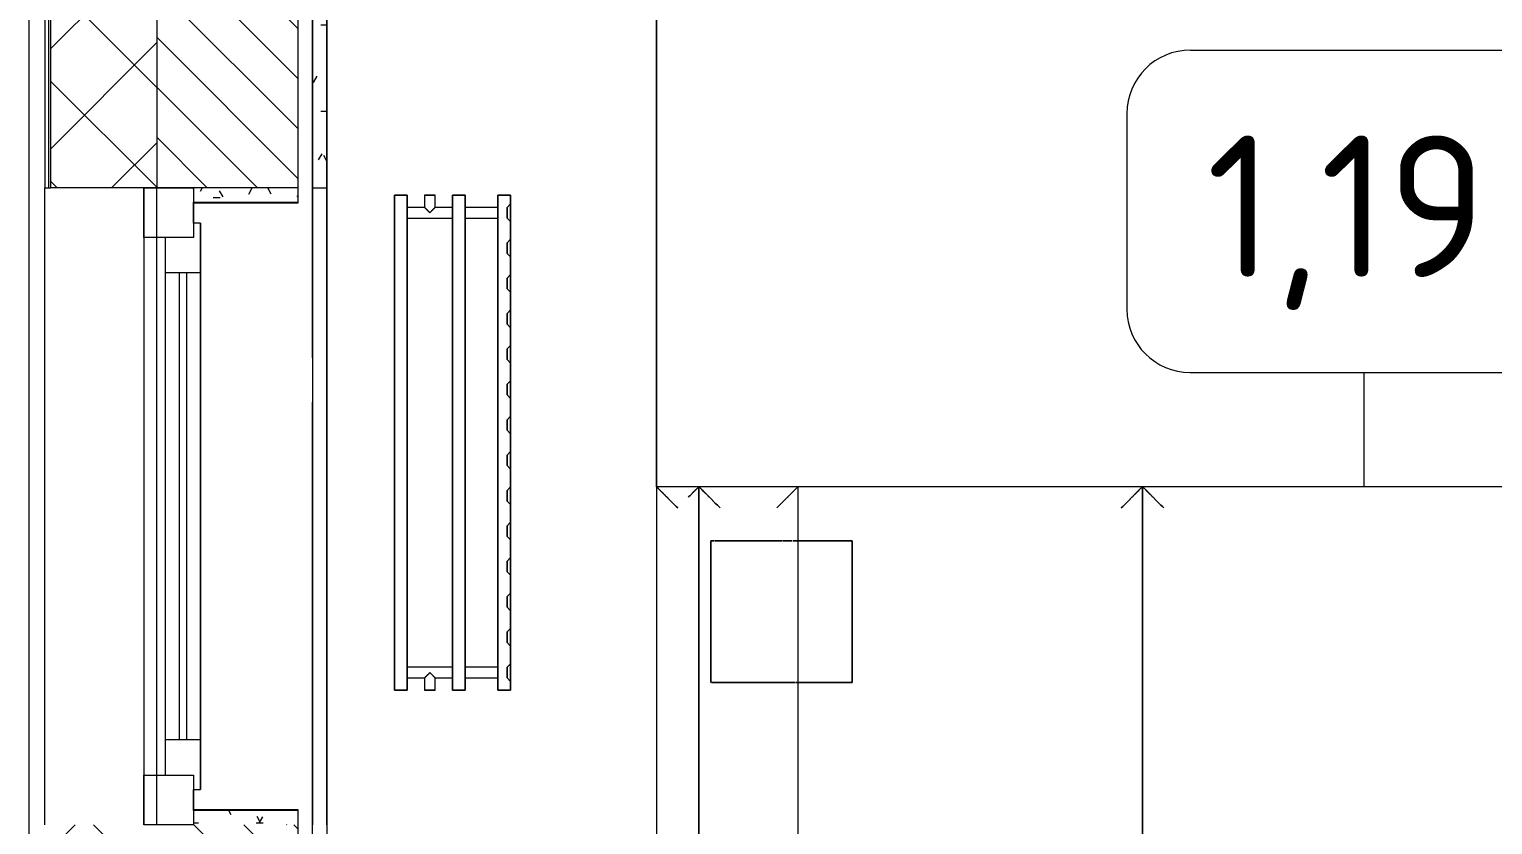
# Model space of a CAD drawing. Header units: millimetres. Extents: x -3724 to 231642, y -8553 to 29017.
# Drawn here: x -290 to 1777, y 12220 to 13344 of the extents above; entities that cross this region are included whole.
import ezdxf

# ---------------------------------------------------------------- set-up
doc = ezdxf.new("R2010")
doc.units = ezdxf.units.MM
doc.linetypes.add('Осевая', pattern=[3175, 635, -476.25, 1587.5, -476.25])
for name, color, linetype, lineweight in [('A-ANNO-DIMS', 7, 'Continuous', 9), ('A-ANNO-DIMS-100', 7, 'Continuous', 9), ('A-GLAZ', 7, 'Continuous', 9), ('A-GLAZ-1', 7, 'Continuous', 13), ('A-WALL', 7, 'Continuous', 9), ('I-FURN-IDEN', 7, 'Continuous', 9), ('I-WALL', 7, 'Continuous', 9), ('Оси', 7, 'Continuous', 9), ('Оси-2', 7, 'Осевая', 9)]:
    doc.layers.add(name, color=color, linetype=linetype, lineweight=lineweight)
for name, color, linetype, lineweight, true_color in [('A-WALL-1', 9, 'Continuous', 9, 0x808080), ('A-WALL-FNSH-1', 9, 'Continuous', 9, 0x808080), ('I-FURN-1', 9, 'Continuous', 9, 0x808080), ('M-EQPM-1', 7, 'Continuous', 9, 0xb2b2b2)]:
    doc.layers.add(name, color=color, linetype=linetype, lineweight=lineweight, true_color=true_color)
doc.styles.add('GOST Common', font='GOST_Common.ttf', dxfattribs={"height": 200})
doc.styles.add('ISOCPEUR_1', font='isocpeur.ttf', dxfattribs={"width": 0.9, "height": 200})
doc.dimstyles.new('ISO-2_0_0_9К_Средний_округл2', dxfattribs={"dimscale": 304.8, "dimtxt": 199.196235, "dimasz": 0.492126, "dimexe": 0.393701, "dimexo": 0, "dimgap": 0, "dimtad": 1, "dimdec": 0, "dimrnd": 10, "dimzin": 0, "dimdsep": 46, "dimtxsty": 'ISOCPEUR_1', "dimblk1": 'OBLIQUE', "dimblk2": 'OBLIQUE', "dimsah": 1, "dimcen": 0.09, "dimdle": 0.393701, "dimazin": 0, "dimtfac": 1, "dimtdec": 4, "dimtix": 1, "dimtmove": 0, "dimatfit": 3, "dimfxl": 1, "dimtvp": 1, "dimtolj": 1, "dimtzin": 0, "dimarcsym": 2})
pattern_1 = [(0, (0, 0), (121.92, 30.48), [10.058, -81.382, 10.058, -81.382, -487.68]), (0, (0, 0), (121.92, 30.48), [-182.88, 10.058, -172.822, 10.058, -81.382, -213.36]), (0, (0, 0), (121.92, 30.48), [-457.2, 10.058, -50.902, 10.058, -142.342]), (120, (45.72, 15.24), (-87.356454, 90.34582), [10.058, -81.382, 10.058, -81.382, -487.68]), (120, (45.72, 15.24), (-87.356454, 90.34582), [-182.88, 10.058, -172.822, 10.058, -81.382, -213.36]), (120, (45.72, 15.24), (-87.356454, 90.34582), [-457.2, 10.058, -50.902, 10.058, -142.342]), (240, (60.96, 76.2), (-34.563546, -120.82582), [10.058, -81.382, 10.058, -81.382, -487.68]), (240, (60.96, 76.2), (-34.563546, -120.82582), [-182.88, 10.058, -172.822, 10.058, -81.382, -213.36]), (240, (60.96, 76.2), (-34.563546, -120.82582), [-457.2, 10.058, -50.902, 10.058, -142.342])]

# ---------------------------------------------------------------- blocks, each defined once
blk = doc.blocks.new('120_Окно_СКБ_1Ст - 120_Окно_СКБ_1Ст 900х2500_h_-20664874-План расстановки мебели и оборудования 1 этажа в осях 1-12')
at = {"layer": 'A-GLAZ'}
for p, q in [((450, -57), (-450, -57)), ((-330, -107), (330, -107)), ((330, -117), (-330, -117)), ((-430, -127), (-400, -127)), ((400, -127), (430, -127))]:
    blk.add_line(p, q, dxfattribs=at)
at = {"layer": 'A-GLAZ-1'}
for p, q in [((-450, -127), (-450, -57)), ((-450, -57), (-380, -57)), ((-380, -57), (-380, -127)), ((380, -127), (380, -57)), ((380, -57), (450, -57)), ((450, -57), (450, -127)), ((380, -87), (-380, -87)), ((-380, -87), (-380, -127)), ((-330, -137), (-330, -87)), ((330, -137), (330, -87)), ((380, -127), (380, -87)), ((-380, -127), (-450, -127)), ((-380, -127), (-400, -127)), ((-400, -127), (-400, -137)), ((-400, -137), (400, -137)), ((400, -137), (-400, -137)), ((450, -127), (380, -127)), ((400, -127), (380, -127)), ((400, -137), (400, -127))]:
    blk.add_line(p, q, dxfattribs=at)
blk = doc.blocks.new('Диван базовый _3 подушки_ - Диван базовый _3 подушки_-25456600-План расстановки мебели и оборудования 1 этажа в осях 1-12')
at = {"layer": 'I-FURN-1'}
for p, q in [((1000, -520), (1000, 520)), ((1000, -520), (1000, 520)), ((313.3, 247.5), (313.3, -520)), ((313.3, -520), (313.3, 247.5)), ((940, 247.5), (940, -520)), ((800, 222.5), (800, -520)), ((940, -520), (940, 222.5)), ((940, -520), (940, 222.5)), ((800, -243.3), (723.3, -243.3)), ((723.3, -243.3), (723.3, -443.3)), ((723.3, -443.3), (723.3, -243.3)), ((723.3, -243.3), (800, -243.3)), ((802.9, -243.3), (801, -243.3)), ((801, -243.3), (802.9, -243.3)), ((914.9, -243.3), (804, -243.3)), ((804, -243.3), (914.9, -243.3)), ((922.3, -243.3), (915, -243.3)), ((915, -243.3), (922.3, -243.3)), ((923.3, -443.3), (923.3, -243.3)), ((923.3, -243.3), (923.3, -443.3)), ((723.3, -443.3), (800, -443.3)), ((800, -443.3), (723.3, -443.3)), ((801, -443.3), (803.7, -443.3)), ((803.7, -443.3), (801, -443.3)), ((804, -443.3), (807.4, -443.3)), ((807.4, -443.3), (804, -443.3)), ((808.8, -443.3), (814.5, -443.3)), ((814.5, -443.3), (808.8, -443.3)), ((815, -443.3), (821.4, -443.3)), ((821.4, -443.3), (815, -443.3)), ((822.2, -443.3), (829.5, -443.3)), ((829.5, -443.3), (822.2, -443.3)), ((830, -443.3), (917.2, -443.3)), ((917.2, -443.3), (830, -443.3)), ((917.8, -443.3), (923.3, -443.3)), ((923.3, -443.3), (917.8, -443.3)), ((-800, -520), (313.3, -520)), ((-313.3, -520), (313.3, -520)), ((313.3, -520), (800, -520)), ((314.2, -520), (800, -520)), ((800, -520), (940, -520)), ((800, -520), (939.2, -520)), ((800, -520), (939.2, -520)), ((939.2, -520), (940, -520)), ((940, -520), (1000, -520)), ((940, -520), (1000, -520))]:
    blk.add_line(p, q, dxfattribs=at)
for points, knots in [([(283.3, -490), (286, -492.6), (289.9, -496.5), (294.8, -501.5), (297.8, -504.5), (300, -506.7), (302.1, -508.8), (304.1, -510.8), (305.9, -512.6), (307.6, -514.2), (309.4, -516.1), (311.1, -517.8), (312.8, -519.5), (313.3, -520), (313.3, -520)], [-1, -1, -1, -1, -0.833333, -0.75, -0.666667, -0.625, -0.583333, -0.5, -0.458333, -0.416667, -0.333333, -0.25, -0.166667, 0, 0, 0, 0]), ([(313.3, -520), (313.3, -520), (312.8, -519.5), (311.1, -517.8), (309.4, -516.1), (307.6, -514.2), (305.9, -512.6), (304.1, -510.8), (301.6, -508.3), (298.9, -505.6), (296.6, -503.3), (294.2, -500.9), (289.9, -496.5), (286, -492.7), (283.3, -490)], [0, 0, 0, 0, 0.166667, 0.25, 0.333333, 0.416667, 0.458333, 0.5, 0.583333, 0.666667, 0.708333, 0.75, 0.833333, 1, 1, 1, 1]), ([(313.3, -520), (313.3, -520), (313.9, -519.5), (315.5, -517.8), (317.3, -516.1), (319.1, -514.2), (320.8, -512.6), (322.6, -510.8), (325, -508.3), (327.7, -505.6), (330.1, -503.3), (332.4, -500.9), (336.8, -496.5), (340.7, -492.7), (343.3, -490)], [0, 0, 0, 0, 0.166667, 0.25, 0.333333, 0.416667, 0.458333, 0.5, 0.583333, 0.666667, 0.708333, 0.75, 0.833333, 1, 1, 1, 1]), ([(343.3, -490), (340.7, -492.6), (336.8, -496.5), (331.8, -501.5), (328.9, -504.5), (326.7, -506.7), (324.5, -508.8), (322.5, -510.8), (320.8, -512.6), (319.1, -514.2), (317.3, -516.1), (315.5, -517.8), (313.8, -519.5), (313.3, -520), (313.3, -520)], [-1, -1, -1, -1, -0.833333, -0.75, -0.666667, -0.625, -0.583333, -0.5, -0.458333, -0.416667, -0.333333, -0.25, -0.166667, 0, 0, 0, 0]), ([(830, -490), (827.4, -492.7), (823.5, -496.5), (818.5, -501.5), (815.5, -504.5), (813.3, -506.7), (811.2, -508.8), (809.2, -510.8), (807.4, -512.6), (805.8, -514.2), (803.9, -516.1), (802.2, -517.8), (800.5, -519.5), (800, -520), (800, -520)], [-1, -1, -1, -1, -0.833333, -0.75, -0.666667, -0.625, -0.583333, -0.5, -0.458333, -0.416667, -0.333333, -0.25, -0.166667, 0, 0, 0, 0]), ([(940, -520), (940, -520), (939.5, -519.5), (937.8, -517.8), (936.1, -516.1), (934.2, -514.2), (932.6, -512.6), (930.8, -510.8), (928.3, -508.3), (925.6, -505.6), (923.3, -503.3), (920.9, -500.9), (916.5, -496.5), (912.7, -492.6), (910, -490)], [0, 0, 0, 0, 0.166667, 0.25, 0.333333, 0.416667, 0.458333, 0.5, 0.583333, 0.666667, 0.708333, 0.75, 0.833333, 1, 1, 1, 1]), ([(910, -490), (912.7, -492.6), (916.5, -496.5), (921.5, -501.5), (924.5, -504.5), (926.7, -506.7), (928.8, -508.8), (930.8, -510.8), (932.6, -512.6), (934.2, -514.2), (936.1, -516.1), (937.8, -517.8), (939.5, -519.5), (940, -520), (940, -520)], [-1, -1, -1, -1, -0.833333, -0.75, -0.666667, -0.625, -0.583333, -0.5, -0.458333, -0.416667, -0.333333, -0.25, -0.166667, 0, 0, 0, 0]), ([(936, -516), (935.3, -515.3), (934.2, -514.2), (932.6, -512.6), (930.8, -510.8), (928.3, -508.3), (925.6, -505.6), (923.3, -503.3), (920.9, -500.9), (916.5, -496.5), (912.6, -492.7), (910, -490)], [0.3333333, 0.3333333, 0.3333333, 0.3333333, 0.4166667, 0.4583333, 0.5, 0.5833333, 0.6666667, 0.7083333, 0.75, 0.8333333, 1, 1, 1, 1]), ([(970, -490), (972.7, -492.6), (976.5, -496.5), (981.5, -501.5), (983.9, -503.9), (985, -505)], [-1, -1, -1, -1, -0.8333333, -0.75, -0.6666667, -0.6666667, -0.6666667, -0.6666667]), ([(985, -505), (984.4, -504.4), (983.3, -503.3), (980.9, -500.9), (976.5, -496.5), (972.6, -492.7), (970, -490)], [0.6666667, 0.6666667, 0.6666667, 0.6666667, 0.7083333, 0.75, 0.8333333, 1, 1, 1, 1]), ([(804, -516), (803.9, -516.1), (803.6, -516.4), (802.9, -517.1), (802.3, -517.7), (802, -518)], [-0.4738398, -0.4738398, -0.4738398, -0.4738398, -0.4583333, -0.4166667, -0.3333333, -0.3333333, -0.3333333, -0.3333333]), ([(815, -505), (813.7, -506.3), (811.7, -508.3), (809.2, -510.8), (807.8, -512.2), (806.7, -513.3), (805.6, -514.4), (804.9, -515.1), (804.4, -515.6)], [-1, -1, -1, -1, -0.8333333, -0.75, -0.6666667, -0.625, -0.5833333, -0.5, -0.5, -0.5, -0.5]), ([(935.6, -515.6), (935.1, -515.1), (934.2, -514.2), (932.8, -512.8), (931.6, -511.6), (930.4, -510.4), (928.3, -508.3), (926.3, -506.3), (925, -505)], [0.5, 0.5, 0.5, 0.5, 0.5833333, 0.6666667, 0.7083333, 0.75, 0.8333333, 1, 1, 1, 1]), ([(938, -518), (937.7, -517.7), (937.1, -517.1), (936.4, -516.4), (936.1, -516.1), (936, -516)], [0.3333333, 0.3333333, 0.3333333, 0.3333333, 0.4166667, 0.4583333, 0.4738398, 0.4738398, 0.4738398, 0.4738398]), ([(940, -520), (940, -520), (939.5, -519.5), (937.8, -517.8), (936.6, -516.6), (936, -516)], [0, 0, 0, 0, 0.1666667, 0.25, 0.3333333, 0.3333333, 0.3333333, 0.3333333]), ([(955, -505), (953.7, -506.3), (951.7, -508.3), (949.2, -510.8), (947.8, -512.2), (946.7, -513.3), (945.6, -514.4), (944.6, -515.4), (943.7, -516.3), (942.9, -517.1), (942, -518), (941.1, -518.9), (940.3, -519.7), (940, -520), (940, -520)], [-1, -1, -1, -1, -0.833333, -0.75, -0.666667, -0.625, -0.583333, -0.5, -0.458333, -0.416667, -0.333333, -0.25, -0.166667, 0, 0, 0, 0]), ([(940, -520), (940, -520), (940.3, -519.7), (941.1, -518.9), (942, -518), (942.9, -517.1), (943.7, -516.3), (944.6, -515.4), (945.8, -514.2), (947.2, -512.8), (948.4, -511.6), (949.6, -510.4), (951.7, -508.3), (953.7, -506.3), (955, -505)], [0, 0, 0, 0, 0.166667, 0.25, 0.333333, 0.416667, 0.458333, 0.5, 0.583333, 0.666667, 0.708333, 0.75, 0.833333, 1, 1, 1, 1]), ([(1000, -520), (1000, -520), (999.7, -519.7), (998.9, -518.9), (998, -518), (997.1, -517.1), (996.3, -516.3), (995.4, -515.4), (994.2, -514.2), (992.8, -512.8), (991.6, -511.6), (990.4, -510.4), (988.3, -508.3), (986.3, -506.3), (985, -505)], [0, 0, 0, 0, 0.166667, 0.25, 0.333333, 0.416667, 0.458333, 0.5, 0.583333, 0.666667, 0.708333, 0.75, 0.833333, 1, 1, 1, 1]), ([(1000, -520), (1000, -520), (999.7, -519.7), (998.9, -518.9), (998, -518), (997.1, -517.1), (996.3, -516.3), (995.4, -515.4), (994.2, -514.2), (992.8, -512.8), (991.6, -511.6), (990.4, -510.4), (988.3, -508.3), (986.3, -506.3), (985, -505)], [0, 0, 0, 0, 0.166667, 0.25, 0.333333, 0.416667, 0.458333, 0.5, 0.583333, 0.666667, 0.708333, 0.75, 0.833333, 1, 1, 1, 1]), ([(985, -505), (985.6, -505.6), (986.7, -506.7), (988.8, -508.8), (990.8, -510.8), (992.6, -512.6), (994.1, -514.1), (995.1, -515.1), (995.7, -515.7)], [-0.6666667, -0.6666667, -0.6666667, -0.6666667, -0.625, -0.5833333, -0.5, -0.4583333, -0.4166667, -0.3464134, -0.3464134, -0.3464134, -0.3464134]), ([(995.7, -515.7), (995.1, -515.1), (994.1, -514.1), (992.6, -512.6), (990.8, -510.8), (988.3, -508.3), (986.1, -506.1), (985, -505)], [0.3464134, 0.3464134, 0.3464134, 0.3464134, 0.4166667, 0.4583333, 0.5, 0.5833333, 0.6666667, 0.6666667, 0.6666667, 0.6666667]), ([(996, -516), (996.6, -516.6), (997.4, -517.4), (998, -518), (998.2, -518.2)], [-0.3333333, -0.3333333, -0.3333333, -0.3333333, -0.25, -0.2215766, -0.2215766, -0.2215766, -0.2215766]), ([(998.2, -518.2), (998, -518), (997.4, -517.4), (996.6, -516.6), (996, -516)], [0.2215766, 0.2215766, 0.2215766, 0.2215766, 0.25, 0.3333333, 0.3333333, 0.3333333, 0.3333333]), ([(940, -520), (940, -520), (939.8, -519.8), (939.4, -519.4), (939.3, -519.3)], [0, 0, 0, 0, 0.1666667, 0.1969815, 0.1969815, 0.1969815, 0.1969815])]:
    blk.add_open_spline(points, degree=3, knots=knots, dxfattribs=at)
for points in [[(800.5, -519.5), (800.2, -519.8), (800, -520), (800, -520)], [(999, -519), (999.7, -519.7), (1000, -520), (1000, -520)], [(1000, -520), (1000, -520), (999.7, -519.7), (999, -519)]]:
    blk.add_open_spline(points, degree=3, dxfattribs=at)
blk = doc.blocks.new('radiator_prado_classic_z_tip_30_po exemplyaru - Classic Z Тип 30-500-V129-План расстановки мебели и оборудования 1 этажа в осях 1-12')
at = {"layer": 'M-EQPM-1'}
for p, q in [((0, 228), (0, 210)), ((700, 228), (0, 228)), ((0, 210), (0, 228)), ((0, 228), (12.5, 228)), ((12.5, 228), (37.5, 228)), ((37.5, 228), (12.5, 228)), ((12.5, 228), (37.5, 228)), ((12.5, 228), (17.5, 223)), ((12.5, 228), (17.5, 223)), ((32.5, 223), (37.5, 228)), ((37.5, 228), (32.5, 223)), ((37.5, 228), (62.5, 228)), ((62.5, 228), (87.5, 228)), ((87.5, 228), (62.5, 228)), ((62.5, 228), (87.5, 228)), ((62.5, 228), (67.5, 223)), ((62.5, 228), (67.5, 223)), ((82.5, 223), (87.5, 228)), ((87.5, 228), (82.5, 223)), ((87.5, 228), (112.5, 228)), ((112.5, 228), (137.5, 228)), ((137.5, 228), (112.5, 228)), ((112.5, 228), (137.5, 228)), ((112.5, 228), (117.5, 223)), ((112.5, 228), (117.5, 223)), ((132.5, 223), (137.5, 228)), ((137.5, 228), (132.5, 223)), ((137.5, 228), (162.5, 228)), ((162.5, 228), (187.5, 228)), ((187.5, 228), (162.5, 228)), ((162.5, 228), (187.5, 228)), ((162.5, 228), (167.5, 223)), ((162.5, 228), (167.5, 223)), ((182.5, 223), (187.5, 228)), ((187.5, 228), (182.5, 223)), ((187.5, 228), (212.5, 228)), ((212.5, 228), (237.5, 228)), ((237.5, 228), (212.5, 228)), ((212.5, 228), (237.5, 228)), ((212.5, 228), (217.5, 223)), ((212.5, 228), (217.5, 223)), ((232.5, 223), (237.5, 228)), ((237.5, 228), (232.5, 223)), ((237.5, 228), (262.5, 228)), ((262.5, 228), (287.5, 228)), ((287.5, 228), (262.5, 228)), ((262.5, 228), (287.5, 228)), ((262.5, 228), (267.5, 223)), ((262.5, 228), (267.5, 223)), ((282.5, 223), (287.5, 228)), ((287.5, 228), (282.5, 223)), ((287.5, 228), (312.5, 228)), ((312.5, 228), (337.5, 228)), ((337.5, 228), (312.5, 228)), ((312.5, 228), (337.5, 228)), ((312.5, 228), (317.5, 223)), ((312.5, 228), (317.5, 223)), ((332.5, 223), (337.5, 228)), ((337.5, 228), (332.5, 223)), ((337.5, 228), (362.5, 228)), ((362.5, 228), (387.5, 228)), ((387.5, 228), (362.5, 228)), ((362.5, 228), (387.5, 228)), ((362.5, 228), (367.5, 223)), ((362.5, 228), (367.5, 223)), ((382.5, 223), (387.5, 228)), ((387.5, 228), (382.5, 223)), ((387.5, 228), (412.5, 228)), ((412.5, 228), (437.5, 228)), ((437.5, 228), (412.5, 228)), ((412.5, 228), (437.5, 228)), ((412.5, 228), (417.5, 223)), ((412.5, 228), (417.5, 223)), ((432.5, 223), (437.5, 228)), ((437.5, 228), (432.5, 223)), ((437.5, 228), (462.5, 228)), ((462.5, 228), (487.5, 228)), ((487.5, 228), (462.5, 228)), ((462.5, 228), (487.5, 228)), ((462.5, 228), (467.5, 223)), ((462.5, 228), (467.5, 223)), ((482.5, 223), (487.5, 228)), ((487.5, 228), (482.5, 223)), ((487.5, 228), (512.5, 228)), ((512.5, 228), (537.5, 228)), ((537.5, 228), (512.5, 228)), ((512.5, 228), (537.5, 228)), ((512.5, 228), (517.5, 223)), ((512.5, 228), (517.5, 223)), ((532.5, 223), (537.5, 228)), ((537.5, 228), (532.5, 223)), ((537.5, 228), (562.5, 228)), ((562.5, 228), (587.5, 228)), ((587.5, 228), (562.5, 228)), ((562.5, 228), (587.5, 228)), ((562.5, 228), (567.5, 223)), ((562.5, 228), (567.5, 223)), ((582.5, 223), (587.5, 228)), ((587.5, 228), (582.5, 223)), ((587.5, 228), (612.5, 228)), ((612.5, 228), (637.5, 228)), ((637.5, 228), (612.5, 228)), ((612.5, 228), (637.5, 228)), ((612.5, 228), (617.5, 223)), ((617.5, 223), (612.5, 228)), ((632.5, 223), (637.5, 228)), ((637.5, 228), (632.5, 223)), ((637.5, 228), (662.5, 228)), ((662.5, 228), (687.5, 228)), ((687.5, 228), (662.5, 228)), ((662.5, 228), (687.5, 228)), ((662.5, 228), (667.5, 223)), ((662.5, 228), (667.5, 223)), ((682.5, 223), (687.5, 228)), ((687.5, 228), (682.5, 223)), ((687.5, 228), (700, 228)), ((700, 210), (700, 228)), ((700, 228), (700, 210)), ((0, 210), (700, 210)), ((17.5, 210), (0, 210)), ((32.5, 223), (17.5, 223)), ((17.5, 223), (32.5, 223)), ((17.5, 210), (17.5, 164)), ((17.5, 210), (17.5, 164)), ((30.3, 210), (17.5, 210)), ((17.5, 210), (32.5, 210)), ((32.5, 210), (17.5, 210)), ((17.5, 210), (32.5, 210)), ((19.7, 210), (18.5, 210)), ((31.5, 210), (21.2, 210)), ((32.5, 210), (30.3, 210)), ((32.5, 164), (32.5, 210)), ((32.5, 164), (32.5, 210)), ((667.5, 210), (32.5, 210)), ((82.5, 223), (67.5, 223)), ((67.5, 223), (82.5, 223)), ((132.5, 223), (117.5, 223)), ((117.5, 223), (132.5, 223)), ((182.5, 223), (167.5, 223)), ((167.5, 223), (182.5, 223)), ((232.5, 223), (217.5, 223)), ((217.5, 223), (232.5, 223)), ((282.5, 223), (267.5, 223)), ((267.5, 223), (282.5, 223)), ((332.5, 223), (317.5, 223)), ((317.5, 223), (332.5, 223)), ((382.5, 223), (367.5, 223)), ((367.5, 223), (382.5, 223)), ((432.5, 223), (417.5, 223)), ((417.5, 223), (432.5, 223)), ((482.5, 223), (467.5, 223)), ((467.5, 223), (482.5, 223)), ((532.5, 223), (517.5, 223)), ((517.5, 223), (532.5, 223)), ((582.5, 223), (567.5, 223)), ((567.5, 223), (582.5, 223)), ((632.5, 223), (617.5, 223)), ((617.5, 223), (632.5, 223)), ((682.5, 223), (667.5, 223)), ((667.5, 223), (682.5, 223)), ((667.5, 210), (667.5, 164)), ((667.5, 210), (667.5, 164)), ((682.5, 210), (667.5, 210)), ((667.5, 210), (682.5, 210)), ((682.5, 210), (667.5, 210)), ((667.5, 210), (682.5, 210)), ((681.5, 210), (668.5, 210)), ((682.5, 164), (682.5, 210)), ((682.5, 164), (682.5, 210)), ((700, 210), (682.5, 210)), ((700, 164), (0, 164)), ((0, 164), (0, 146)), ((0, 146), (0, 164)), ((0, 164), (17.5, 164)), ((0, 146), (700, 146)), ((17.5, 146), (0, 146)), ((17.8, 164), (17.5, 164)), ((17.5, 164), (32.5, 164)), ((32.5, 164), (17.5, 164)), ((17.5, 164), (32.5, 164)), ((17.5, 146), (17.5, 121.5)), ((17.5, 146), (17.5, 121.5)), ((17.5, 146), (18.5, 146)), ((32.5, 146), (17.5, 146)), ((17.5, 146), (32.5, 146)), ((23.1, 146), (17.5, 146)), ((23.1, 164), (17.8, 164)), ((18.5, 164), (19.7, 164)), ((18.5, 146), (32.5, 146)), ((19.7, 146), (18.5, 146)), ((21.2, 164), (31.5, 164)), ((31.5, 146), (21.2, 146)), ((25, 164), (23.1, 164)), ((31.5, 146), (23.1, 146)), ((30.3, 164), (25, 164)), ((32.5, 164), (30.3, 164)), ((32.5, 146), (31.5, 146)), ((32.5, 164), (667.5, 164)), ((32.5, 82), (32.5, 146)), ((32.5, 82), (32.5, 146)), ((667.5, 146), (32.5, 146)), ((682.5, 164), (667.5, 164)), ((667.5, 164), (675, 164)), ((682.5, 164), (667.5, 164)), ((667.5, 164), (682.5, 164)), ((667.5, 146), (667.5, 82)), ((667.5, 146), (667.5, 82)), ((667.5, 146), (682.5, 146)), ((675, 146), (667.5, 146)), ((667.5, 146), (682.5, 146)), ((682.5, 146), (667.5, 146)), ((668.5, 164), (681.5, 164)), ((681.5, 146), (668.5, 146)), ((675, 164), (682.5, 164)), ((681.5, 146), (675, 146)), ((682.5, 146), (681.5, 146)), ((682.5, 164), (700, 164)), ((682.5, 121.5), (682.5, 146)), ((682.5, 121.5), (682.5, 146)), ((700, 146), (682.5, 146)), ((700, 146), (700, 164)), ((700, 164), (700, 146)), ((17.5, 121.5), (0, 121.5)), ((17.5, 121.5), (0, 121.5)), ((0, 121.5), (0, 121.2)), ((0, 106.5), (0, 121.5)), ((0, 121.2), (0, 117.7)), ((0, 121.2), (0, 120.5)), ((0, 120.5), (0, 121.2)), ((0, 121.2), (0, 121.2)), ((0, 120.5), (0, 119.3)), ((0, 119.3), (0, 120.5)), ((0, 119.3), (0, 117.7)), ((0, 117.7), (0, 119.3)), ((0, 117.7), (0, 115.9)), ((0, 115.9), (0, 117.7)), ((0, 117.7), (0, 108.7)), ((0, 115.9), (0, 114)), ((0, 114), (0, 115.9)), ((0, 114), (0, 112.1)), ((0, 112.1), (0, 114)), ((0, 112.1), (0, 110.2)), ((0, 110.2), (0, 112.1)), ((0, 110.2), (0, 108.7)), ((0, 108.7), (0, 110.2)), ((0, 108.7), (0, 106.8)), ((0, 108.7), (0, 106.8)), ((0, 106.8), (0, 108.7)), ((0, 106.8), (0, 106.5)), ((0, 106.8), (0, 106.8)), ((0, 106.5), (17.5, 106.5)), ((0, 106.5), (17.5, 106.5)), ((17.5, 106.5), (17.5, 82)), ((17.5, 106.5), (17.5, 82)), ((700, 121.5), (682.5, 121.5)), ((700, 121.5), (682.5, 121.5)), ((682.5, 82), (682.5, 106.5)), ((682.5, 106.5), (700, 106.5)), ((682.5, 82), (682.5, 106.5)), ((682.5, 106.5), (700, 106.5)), ((700, 121.5), (700, 106.5)), ((700, 121.2), (700, 121.5)), ((700, 121.5), (700, 121.2)), ((700, 121.2), (700, 121.5)), ((700, 106.8), (700, 121.2)), ((700, 121.2), (700, 106.8)), ((700, 106.8), (700, 121.2)), ((700, 106.5), (700, 106.8)), ((700, 106.8), (700, 106.5)), ((700, 106.5), (700, 106.8)), ((700, 82), (0, 82)), ((0, 82), (0, 64)), ((0, 64), (0, 82)), ((0, 82), (17.5, 82)), ((700, 64), (0, 64)), ((0, 64), (700, 64)), ((28.8, 82), (17.5, 82)), ((17.5, 82), (32.5, 82)), ((32.5, 82), (17.5, 82)), ((17.5, 82), (32.5, 82)), ((18.5, 82), (19.7, 82)), ((21.2, 82), (31.5, 82)), ((32.5, 82), (28.8, 82)), ((32.5, 82), (667.5, 82)), ((682.5, 82), (667.5, 82)), ((667.5, 82), (675, 82)), ((682.5, 82), (667.5, 82)), ((667.5, 82), (682.5, 82)), ((668.5, 82), (681.5, 82)), ((675, 82), (682.5, 82)), ((682.5, 82), (700, 82)), ((700, 64), (700, 82)), ((700, 82), (700, 64))]:
    blk.add_line(p, q, dxfattribs=at)
for points, knots in [([(17.8, 121.2), (17.7, 121.3), (17.7, 121.3), (17.5, 121.5), (17.5, 121.5), (17.5, 121.5)], [0.8571429, 0.8571429, 0.8571429, 0.8571429, 0.8928571, 0.9285714, 1, 1, 1, 1]), ([(17.5, 121.5), (17.5, 121.5), (17.5, 121.5), (17.7, 121.3), (17.7, 121.3), (17.8, 121.2)], [0, 0, 0, 0, 0.0714286, 0.1071429, 0.1428571, 0.1428571, 0.1428571, 0.1428571]), ([(17.5, 121.5), (17.5, 121.5), (17.5, 121.5), (17.7, 121.3), (17.7, 121.3), (17.8, 121.2)], [0, 0, 0, 0, 0.0714286, 0.1071429, 0.1428571, 0.1428571, 0.1428571, 0.1428571]), ([(25, 114), (24.5, 114.5), (23.6, 115.4), (22.4, 116.6), (21.6, 117.4), (21.1, 117.9), (20.8, 118.2), (20.5, 118.5), (20.2, 118.8), (19.8, 119.1), (19.6, 119.4), (19.3, 119.7), (19, 120), (18.7, 120.3), (18.5, 120.5), (18.3, 120.7), (18.1, 120.9), (17.9, 121.1), (17.8, 121.2), (17.7, 121.3), (17.5, 121.5), (17.5, 121.5), (17.5, 121.5)], [0, 0, 0, 0, 0.142857, 0.285714, 0.357143, 0.392857, 0.428571, 0.464286, 0.5, 0.535714, 0.571429, 0.607143, 0.642857, 0.678571, 0.714286, 0.75, 0.785714, 0.821429, 0.857143, 0.892857, 0.928571, 1, 1, 1, 1]), ([(17.5, 106.5), (17.5, 106.5), (17.5, 106.5), (17.7, 106.7), (17.8, 106.8), (17.9, 106.9), (18.1, 107.1), (18.3, 107.3), (18.5, 107.5), (18.7, 107.7), (19, 108), (19.3, 108.3), (19.6, 108.6), (19.8, 108.9), (20.3, 109.3), (20.7, 109.7), (21.1, 110.1), (21.6, 110.6), (22.4, 111.4), (23.6, 112.6), (24.5, 113.5), (25, 114)], [0, 0, 0, 0, 0.071429, 0.107143, 0.142857, 0.178571, 0.214286, 0.25, 0.285714, 0.321429, 0.357143, 0.392857, 0.428571, 0.464286, 0.5, 0.571429, 0.607143, 0.642857, 0.714286, 0.857143, 1, 1, 1, 1]), ([(17.5, 106.5), (17.5, 106.5), (17.5, 106.5), (17.7, 106.7), (17.7, 106.7), (17.8, 106.8)], [0, 0, 0, 0, 0.0714286, 0.1071429, 0.1428571, 0.1428571, 0.1428571, 0.1428571]), ([(17.8, 106.8), (17.7, 106.7), (17.7, 106.7), (17.5, 106.5), (17.5, 106.5), (17.5, 106.5)], [0.8571429, 0.8571429, 0.8571429, 0.8571429, 0.8928571, 0.9285714, 1, 1, 1, 1]), ([(17.8, 106.8), (17.7, 106.7), (17.7, 106.7), (17.5, 106.5), (17.5, 106.5), (17.5, 106.5)], [0.8571429, 0.8571429, 0.8571429, 0.8571429, 0.8928571, 0.9285714, 1, 1, 1, 1]), ([(22.1, 116.9), (21.9, 117.1), (21.6, 117.4), (21.1, 117.9), (20.8, 118.2), (20.5, 118.5), (20.2, 118.8), (19.9, 119.2), (19.6, 119.4), (19.3, 119.7), (19, 120), (18.7, 120.3), (18.5, 120.5), (18.3, 120.7), (18.1, 120.9), (17.9, 121.1), (17.8, 121.2), (17.8, 121.2)], [0.2857143, 0.2857143, 0.2857143, 0.2857143, 0.3571429, 0.3928571, 0.4285714, 0.4642857, 0.5, 0.5357143, 0.5714286, 0.6071429, 0.6428571, 0.6785714, 0.7142857, 0.75, 0.7857143, 0.8214286, 0.8571429, 0.8571429, 0.8571429, 0.8571429]), ([(17.8, 121.2), (17.8, 121.2), (17.9, 121.1), (18.1, 120.9), (18.3, 120.7), (18.5, 120.5), (18.7, 120.3), (19, 120), (19.3, 119.7), (19.6, 119.4), (19.9, 119.2), (20.3, 118.7), (20.6, 118.4), (20.8, 118.2)], [0.1428571, 0.1428571, 0.1428571, 0.1428571, 0.1785714, 0.2142857, 0.25, 0.2857143, 0.3214286, 0.3571429, 0.3928571, 0.4285714, 0.4642857, 0.5, 0.5714286, 0.5714286, 0.5714286, 0.5714286]), ([(17.8, 121.2), (17.8, 121.2), (17.9, 121.1), (18.1, 120.9), (18.3, 120.7), (18.5, 120.5), (18.7, 120.3), (19, 120), (19.3, 119.7), (19.6, 119.4), (19.8, 119.1), (20.3, 118.7), (20.7, 118.3), (21.1, 117.9), (21.6, 117.4), (22.4, 116.6), (23.1, 115.9), (23.6, 115.4)], [0.1428571, 0.1428571, 0.1428571, 0.1428571, 0.1785714, 0.2142857, 0.25, 0.2857143, 0.3214286, 0.3571429, 0.3928571, 0.4285714, 0.4642857, 0.5, 0.5714286, 0.6071429, 0.6428571, 0.7142857, 0.8571429, 0.8571429, 0.8571429, 0.8571429]), ([(17.8, 106.8), (17.8, 106.8), (17.9, 106.9), (18.1, 107.1), (18.3, 107.3), (18.5, 107.5), (18.7, 107.7), (19, 108), (19.3, 108.3), (19.6, 108.6), (19.9, 108.8), (20.3, 109.3), (20.7, 109.7), (21.1, 110.1), (21.6, 110.6), (21.9, 110.9), (22.1, 111.1)], [0.1428571, 0.1428571, 0.1428571, 0.1428571, 0.1785714, 0.2142857, 0.25, 0.2857143, 0.3214286, 0.3571429, 0.3928571, 0.4285714, 0.4642857, 0.5, 0.5714286, 0.6071429, 0.6428571, 0.7142857, 0.7142857, 0.7142857, 0.7142857]), ([(22.1, 111.1), (21.9, 110.9), (21.6, 110.6), (21.1, 110.1), (20.8, 109.8), (20.5, 109.5), (20.2, 109.2), (19.9, 108.8), (19.6, 108.6), (19.3, 108.3), (19, 108), (18.7, 107.7), (18.5, 107.5), (18.3, 107.3), (18.1, 107.1), (17.9, 106.9), (17.8, 106.8), (17.8, 106.8)], [0.2857143, 0.2857143, 0.2857143, 0.2857143, 0.3571429, 0.3928571, 0.4285714, 0.4642857, 0.5, 0.5357143, 0.5714286, 0.6071429, 0.6428571, 0.6785714, 0.7142857, 0.75, 0.7857143, 0.8214286, 0.8571429, 0.8571429, 0.8571429, 0.8571429]), ([(22.1, 111.1), (21.9, 110.9), (21.6, 110.6), (21.1, 110.1), (20.8, 109.8), (20.5, 109.5), (20.2, 109.2), (19.8, 108.9), (19.6, 108.6), (19.3, 108.3), (19, 108), (18.7, 107.7), (18.5, 107.5), (18.3, 107.3), (18.1, 107.1), (17.9, 106.9), (17.8, 106.8), (17.8, 106.8)], [0.2857143, 0.2857143, 0.2857143, 0.2857143, 0.3571429, 0.3928571, 0.4285714, 0.4642857, 0.5, 0.5357143, 0.5714286, 0.6071429, 0.6428571, 0.6785714, 0.7142857, 0.75, 0.7857143, 0.8214286, 0.8571429, 0.8571429, 0.8571429, 0.8571429]), ([(20.8, 118.2), (20.9, 118.1), (21.1, 117.9), (21.6, 117.4), (21.9, 117.1), (22.1, 116.9)], [0.5714286, 0.5714286, 0.5714286, 0.5714286, 0.6071429, 0.6428571, 0.7142857, 0.7142857, 0.7142857, 0.7142857]), ([(675, 114), (675.5, 114.5), (676.4, 115.4), (677.6, 116.6), (678.4, 117.4), (678.9, 117.9), (679.2, 118.2), (679.5, 118.5), (679.8, 118.8), (680.1, 119.2), (680.4, 119.4), (680.7, 119.7), (681, 120), (681.3, 120.3), (681.5, 120.5), (681.7, 120.7), (681.9, 120.9), (682.1, 121.1), (682.2, 121.2), (682.3, 121.3), (682.5, 121.5), (682.5, 121.5), (682.5, 121.5)], [0, 0, 0, 0, 0.142857, 0.285714, 0.357143, 0.392857, 0.428571, 0.464286, 0.5, 0.535714, 0.571429, 0.607143, 0.642857, 0.678571, 0.714286, 0.75, 0.785714, 0.821429, 0.857143, 0.892857, 0.928571, 1, 1, 1, 1]), ([(682.5, 106.5), (682.5, 106.5), (682.5, 106.5), (682.3, 106.7), (682.2, 106.8), (682.1, 106.9), (681.9, 107.1), (681.7, 107.3), (681.5, 107.5), (681.3, 107.7), (681, 108), (680.7, 108.3), (680.4, 108.6), (680.1, 108.8), (679.7, 109.3), (679.3, 109.7), (678.9, 110.1), (678.4, 110.6), (677.6, 111.4), (676.4, 112.6), (675.5, 113.5), (675, 114)], [0, 0, 0, 0, 0.071429, 0.107143, 0.142857, 0.178571, 0.214286, 0.25, 0.285714, 0.321429, 0.357143, 0.392857, 0.428571, 0.464286, 0.5, 0.571429, 0.607143, 0.642857, 0.714286, 0.857143, 1, 1, 1, 1]), ([(682.2, 121.2), (682.2, 121.2), (682.1, 121.1), (681.9, 120.9), (681.7, 120.7), (681.5, 120.5), (681.3, 120.3), (681, 120), (680.7, 119.7), (680.4, 119.4), (680.1, 119.2), (679.7, 118.7), (679.3, 118.3), (678.9, 117.9), (678.4, 117.4), (677.6, 116.6), (676.9, 115.9), (676.4, 115.4)], [0.1428571, 0.1428571, 0.1428571, 0.1428571, 0.1785714, 0.2142857, 0.25, 0.2857143, 0.3214286, 0.3571429, 0.3928571, 0.4285714, 0.4642857, 0.5, 0.5714286, 0.6071429, 0.6428571, 0.7142857, 0.8571429, 0.8571429, 0.8571429, 0.8571429]), ([(682.2, 121.2), (682.2, 121.2), (682.1, 121.1), (681.9, 120.9), (681.7, 120.7), (681.5, 120.5), (681.3, 120.3), (681, 120), (680.7, 119.7), (680.4, 119.4), (680.1, 119.2), (679.7, 118.7), (679.3, 118.3), (678.9, 117.9), (678.4, 117.4), (677.6, 116.6), (676.9, 115.9), (676.4, 115.4)], [0.1428571, 0.1428571, 0.1428571, 0.1428571, 0.1785714, 0.2142857, 0.25, 0.2857143, 0.3214286, 0.3571429, 0.3928571, 0.4285714, 0.4642857, 0.5, 0.5714286, 0.6071429, 0.6428571, 0.7142857, 0.8571429, 0.8571429, 0.8571429, 0.8571429]), ([(676.4, 115.4), (676.9, 115.9), (677.6, 116.6), (678.4, 117.4), (678.9, 117.9), (679.2, 118.2), (679.5, 118.5), (679.8, 118.8), (680.1, 119.2), (680.4, 119.4), (680.7, 119.7), (681, 120), (681.3, 120.3), (681.5, 120.5), (681.7, 120.7), (681.9, 120.9), (682.1, 121.1), (682.2, 121.2), (682.2, 121.2)], [0.1428571, 0.1428571, 0.1428571, 0.1428571, 0.2857143, 0.3571429, 0.3928571, 0.4285714, 0.4642857, 0.5, 0.5357143, 0.5714286, 0.6071429, 0.6428571, 0.6785714, 0.7142857, 0.75, 0.7857143, 0.8214286, 0.8571429, 0.8571429, 0.8571429, 0.8571429]), ([(677.9, 111.1), (678.1, 110.9), (678.4, 110.6), (678.9, 110.1), (679.2, 109.8), (679.5, 109.5), (679.8, 109.2), (680.1, 108.8), (680.4, 108.6), (680.7, 108.3), (681, 108), (681.3, 107.7), (681.5, 107.5), (681.7, 107.3), (681.9, 107.1), (682.1, 106.9), (682.2, 106.8), (682.2, 106.8)], [0.2857143, 0.2857143, 0.2857143, 0.2857143, 0.3571429, 0.3928571, 0.4285714, 0.4642857, 0.5, 0.5357143, 0.5714286, 0.6071429, 0.6428571, 0.6785714, 0.7142857, 0.75, 0.7857143, 0.8214286, 0.8571429, 0.8571429, 0.8571429, 0.8571429]), ([(677.9, 111.1), (678.1, 110.9), (678.4, 110.6), (678.9, 110.1), (679.2, 109.8), (679.5, 109.5), (679.8, 109.2), (680.1, 108.8), (680.4, 108.6), (680.7, 108.3), (681, 108), (681.3, 107.7), (681.5, 107.5), (681.7, 107.3), (681.9, 107.1), (682.1, 106.9), (682.2, 106.8), (682.2, 106.8)], [0.2857143, 0.2857143, 0.2857143, 0.2857143, 0.3571429, 0.3928571, 0.4285714, 0.4642857, 0.5, 0.5357143, 0.5714286, 0.6071429, 0.6428571, 0.6785714, 0.7142857, 0.75, 0.7857143, 0.8214286, 0.8571429, 0.8571429, 0.8571429, 0.8571429]), ([(682.2, 106.8), (682.2, 106.8), (682.1, 106.9), (681.9, 107.1), (681.7, 107.3), (681.5, 107.5), (681.3, 107.7), (681, 108), (680.7, 108.3), (680.4, 108.6), (680.1, 108.8), (679.7, 109.3), (679.3, 109.7), (678.9, 110.1), (678.4, 110.6), (678.1, 110.9), (677.9, 111.1)], [0.1428571, 0.1428571, 0.1428571, 0.1428571, 0.1785714, 0.2142857, 0.25, 0.2857143, 0.3214286, 0.3571429, 0.3928571, 0.4285714, 0.4642857, 0.5, 0.5714286, 0.6071429, 0.6428571, 0.7142857, 0.7142857, 0.7142857, 0.7142857]), ([(682.5, 121.5), (682.5, 121.5), (682.5, 121.5), (682.3, 121.3), (682.3, 121.3), (682.2, 121.2)], [0, 0, 0, 0, 0.0714286, 0.1071429, 0.1428571, 0.1428571, 0.1428571, 0.1428571]), ([(682.5, 121.5), (682.5, 121.5), (682.5, 121.5), (682.3, 121.3), (682.3, 121.3), (682.2, 121.2)], [0, 0, 0, 0, 0.0714286, 0.1071429, 0.1428571, 0.1428571, 0.1428571, 0.1428571]), ([(682.2, 121.2), (682.3, 121.3), (682.3, 121.3), (682.5, 121.5), (682.5, 121.5), (682.5, 121.5)], [0.8571429, 0.8571429, 0.8571429, 0.8571429, 0.8928571, 0.9285714, 1, 1, 1, 1]), ([(682.2, 106.8), (682.3, 106.7), (682.3, 106.7), (682.5, 106.5), (682.5, 106.5), (682.5, 106.5)], [0.8571429, 0.8571429, 0.8571429, 0.8571429, 0.8928571, 0.9285714, 1, 1, 1, 1]), ([(682.2, 106.8), (682.3, 106.7), (682.3, 106.7), (682.5, 106.5), (682.5, 106.5), (682.5, 106.5)], [0.8571429, 0.8571429, 0.8571429, 0.8571429, 0.8928571, 0.9285714, 1, 1, 1, 1]), ([(682.5, 106.5), (682.5, 106.5), (682.5, 106.5), (682.3, 106.7), (682.3, 106.7), (682.2, 106.8)], [0, 0, 0, 0, 0.0714286, 0.1071429, 0.1428571, 0.1428571, 0.1428571, 0.1428571])]:
    blk.add_open_spline(points, degree=3, knots=knots, dxfattribs=at)
for points in [[(23.6, 115.4), (23.1, 115.9), (22.6, 116.4), (22.1, 116.9)], [(22.1, 116.9), (22.6, 116.4), (23.1, 115.9), (23.6, 115.4)], [(25, 114), (24.5, 113.5), (23.6, 112.6), (22.6, 111.6), (22.1, 111.1)], [(22.1, 111.1), (22.6, 111.6), (23.1, 112.1), (23.6, 112.6)], [(23.6, 112.6), (23.1, 112.1), (22.6, 111.6), (22.1, 111.1)], [(25, 114), (24.5, 114.5), (24, 115), (23.6, 115.4)], [(23.6, 115.4), (24, 115), (24.5, 114.5), (25, 114)], [(23.6, 115.4), (24, 115), (24.5, 114.5), (25, 114)], [(23.6, 112.6), (24, 113), (24.5, 113.5), (25, 114)], [(25, 114), (24.5, 113.5), (24, 113), (23.6, 112.6)], [(676.4, 115.4), (676, 115), (675.5, 114.5), (675, 114)], [(676.4, 115.4), (676, 115), (675.5, 114.5), (675, 114)], [(675, 114), (675.5, 114.5), (676, 115), (676.4, 115.4)], [(675, 114), (675.5, 113.5), (676.4, 112.6), (677.4, 111.6), (677.9, 111.1)], [(675, 114), (675.5, 113.5), (676.4, 112.6), (677.4, 111.6), (677.9, 111.1)], [(677.9, 111.1), (677.4, 111.6), (676.4, 112.6), (675.5, 113.5), (675, 114)]]:
    blk.add_open_spline(points, degree=3, dxfattribs=at)
blk = doc.blocks.new('Марка_Мебель - В прямоуг_Balcon_Марка-25523697-План расстановки мебели и оборудования 1 этажа в осях 1-12')
at = {"layer": 'I-FURN-IDEN'}
for p, q in [((-2.455, 2.278), (2.455, 2.278)), ((-3.355, 1.378), (-3.355, -1.384)), ((3.355, 1.378), (3.355, -1.378)), ((-2.461, -2.278), (2.455, -2.278))]:
    blk.add_line(p, q, dxfattribs=at)
for centre, radius, start, end in [((-2.455, 1.378), 0.9, 90, 180), ((2.455, 1.378), 0.9, 0, 90), ((-2.461, -1.384), 0.893, 180, 270), ((2.455, -1.378), 0.9, 270, 0)]:
    blk.add_arc(centre, radius, start, end, dxfattribs=at)
blk = doc.blocks.new('DIMBLOCK105-План расстановки мебели и оборудования 1 этажа в осях 1-12')
at = {"layer": 'A-ANNO-DIMS-100'}
for p, q in [((596, 12697.8), (596, 13613.8)), ((2596, 12697.8), (2596, 13613.8)), ((476, 13493.8), (2716, 13493.8)), ((596, 13493.8), (596, 12697.8)), ((2596, 13493.8), (2596, 12697.8))]:
    blk.add_line(p, q, dxfattribs=at)
at = {"layer": 'A-ANNO-DIMS-100', "lineweight": 20}
for p, q in [((596, 13493.8), (671, 13568.8)), ((2596, 13493.8), (2671, 13568.8)), ((596, 13493.8), (521, 13418.8)), ((2596, 13493.8), (2521, 13418.8))]:
    blk.add_line(p, q, dxfattribs=at)
at = {"layer": 'A-ANNO-DIMS-100', "color": 0, "insert": (1343.2, 13755.1), "char_height": 200, "width": 606.782, "attachment_point": 1, "line_spacing_factor": 1.149209, "style": 'ISOCPEUR_1'}
blk.add_mtext('2000', dxfattribs=at)
blk = doc.blocks.new('_Oblique')
at = {"color": 0, "linetype": 'ByBlock', "lineweight": -2}
blk.add_line((-0.5, -0.5), (0.5, 0.5), dxfattribs=at)

msp = doc.modelspace()

# ---------------------------------------------------------------- hatches: boundary and pattern name
at = {"layer": 'A-WALL'}
h = msp.add_hatch(dxfattribs=at)
h.set_pattern_fill('FP_6', color=256, style=0, pattern_type=2)
h.set_pattern_definition([(45, (0, 0), (-70.7107, 70.7107), []), (135, (0, 0), (-70.7107, -70.7107), [])])
h.paths.add_polyline_path([(-260, -100), (-110, -100), (-110, 3670), (-260, 3670), (-260, 120)])
h.paths.add_polyline_path([(-138, 5220), (-110, 5220), (-110, 5620), (-260, 5620), (-260, 5220), (-218, 5220)])
h.paths.add_polyline_path([(-110, 7320), (-110, 8520), (-260, 8520), (-260, 7320), (-124.5, 7320)])
h.paths.add_polyline_path([(-260, 10820), (-110, 10820), (-110, 12220), (-260, 12220), (-260, 12198)])
h.paths.add_polyline_path([(-110, 13120), (-110.6, 15350), (-260, 15350), (-260, 13120), (-124.5, 13120)])
h = msp.add_hatch(dxfattribs=at)
h.set_pattern_fill('FP_29', color=256, style=0, pattern_type=2)
h.set_pattern_definition([(135, (0, 0), (-35.35534, -35.35534), [])])
h.paths.add_polyline_path([(-110, 7900), (90, 7900), (90, 8520), (-110, 8520), (-110, 8186.2)])
h.paths.add_polyline_path([(90, 10820), (90, 10900), (-110, 10900), (-110, 10820)])
h.paths.add_polyline_path([(-110, 11400), (90, 11400), (90, 12220), (-110, 12220), (-110, 12198)])
h.paths.add_polyline_path([(90, 13120), (90, 14700), (-110, 14700), (-110, 13120), (2.1, 13120)])
at = {"layer": 'I-WALL'}
h = msp.add_hatch(dxfattribs=at)
h.set_pattern_fill('FP_103', color=256, style=0, pattern_type=2)
h.set_pattern_definition(pattern_1)
h.paths.add_polyline_path([(110, 11620), (130, 11620), (130, 12220), (110, 12220), (110, 12198)])
h.paths.add_polyline_path([(130, 13120), (130, 14409), (110, 14430), (110, 13120)])
h = msp.add_hatch(dxfattribs=at)
h.set_pattern_fill('FP_103', color=256, style=0, pattern_type=2)
h.set_pattern_definition(pattern_1)
h.paths.add_polyline_path([(-58, 13100), (90, 13100), (90, 13120), (-58, 13120)])
h = msp.add_hatch(dxfattribs=at)
h.set_pattern_fill('FP_103', color=256, style=0, pattern_type=2)
h.set_pattern_definition(pattern_1)
h.paths.add_polyline_path([(90, 12220), (90, 12240), (-58, 12240), (-58, 12220), (66, 12220)])

# ---------------------------------------------------------------- linework, layer by layer
at = {"layer": 'A-WALL'}
for p, q in [((-290, 7205), (-290, 15380)), ((-263, 15353), (-263, 13120)), ((-260, 15350), (-260, 13120)), ((-110, 14700), (-110, 13120)), ((130, 14410), (130, 13120)), ((-268, 12220), (-268, 13120))]:
    msp.add_line(p, q, dxfattribs=at)
at = {"layer": 'A-WALL-1'}
for p, q in [((90, 13100), (90, 14700)), ((110, 14430), (110, 13120)), ((90, 13120), (-260, 13120)), ((-58, 13120), (-58, 13100)), ((110, 13120), (130, 13120)), ((-58, 13100), (90, 13100)), ((90, 12240), (-58, 12240)), ((-58, 12240), (-58, 12220)), ((90, 11400), (90, 12240))]:
    msp.add_line(p, q, dxfattribs=at)
at = {"layer": 'A-WALL-FNSH-1'}
for p, q in [((-268, 15358), (-268, 13120)), ((131, 11621), (131, 14409)), ((-268, 13120), (-260, 13120)), ((-58, 13100), (-58, 13099)), ((-58, 13099), (90, 13099)), ((90, 13099), (90, 13100)), ((90, 12241), (-58, 12241)), ((-58, 12241), (-58, 12240)), ((90, 12240), (90, 12241))]:
    msp.add_line(p, q, dxfattribs=at)
at = {"layer": 'I-FURN-IDEN'}
msp.add_line((1596, 12697.8), (1596, 12859.3), dxfattribs=at)
at = {"layer": 'I-WALL'}
for p, q in [((-110, 12220), (-110, 13120)), ((110, 13120), (110, 12220)), ((130, 13120), (130, 12220))]:
    msp.add_line(p, q, dxfattribs=at)
at = {"layer": 'Оси'}
msp.add_line((110, 12880), (110, 15380), dxfattribs=at)
at = {"layer": 'Оси-2'}
msp.add_line((110, 593.7), (110, 12880), dxfattribs=at)

# ---------------------------------------------------------------- block references
at = {"layer": 'A-GLAZ', "rotation": 89.99999999999991}
msp.add_blockref('120_Окно_СКБ_1Ст - 120_Окно_СКБ_1Ст 900х2500_h_-20664874-План расстановки мебели и оборудования 1 этажа в осях 1-12', (-185, 12670), dxfattribs=at)
at = {"layer": 'I-FURN-1', "rotation": 180}
msp.add_blockref('Диван базовый _3 подушки_ - Диван базовый _3 подушки_-25456600-План расстановки мебели и оборудования 1 этажа в осях 1-12', (1596, 12177.8), dxfattribs=at)
at = {"layer": 'I-FURN-IDEN', "xscale": 99.99999999999993, "yscale": 99.99999999999993, "zscale": 99.99999999999993}
msp.add_blockref('Марка_Мебель - В прямоуг_Balcon_Марка-25523697-План расстановки мебели и оборудования 1 этажа в осях 1-12', (1596, 13087), dxfattribs=at)
at = {"layer": 'M-EQPM-1', "rotation": 269.9999999999997}
msp.add_blockref('radiator_prado_classic_z_tip_30_po exemplyaru - Classic Z Тип 30-500-V129-План расстановки мебели и оборудования 1 этажа в осях 1-12', (162, 13110), dxfattribs=at)

# ---------------------------------------------------------------- texts
at = {"layer": 'I-FURN-IDEN', "insert": (1373, 13194.1), "char_height": 200, "width": 505.063, "attachment_point": 1, "style": 'GOST Common'}
msp.add_mtext('1,19', dxfattribs=at)

# ---------------------------------------------------------------- dimensions: what is measured, and where the dimension line sits
at = {"layer": 'A-ANNO-DIMS'}
dim = msp.add_linear_dim(base=(2596, 13493.8), p1=(596, 12697.8), p2=(2596, 12697.8), dimstyle='ISO-2_0_0_9К_Средний_округл2', override={"dimpost": '<>', "dimfxl": 2000}, dxfattribs=at)
dim.commit()
dim.dimension.update_dxf_attribs({"geometry": 'DIMBLOCK105-План расстановки мебели и оборудования 1 этажа в осях 1-12', "text_midpoint": (1596, 13593.8)})

doc.saveas('drawing.dxf')
